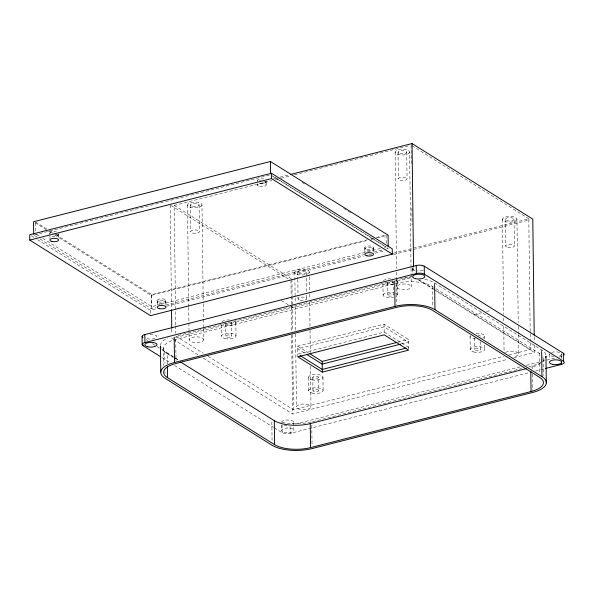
<?xml version="1.0" encoding="UTF-8"?>
<svg xmlns="http://www.w3.org/2000/svg" width="594" height="594" viewBox="0 0 594 594"><rect width="100%" height="100%" fill="white"/><g stroke="black" fill="none" stroke-linecap="round" stroke-linejoin="round"><path stroke-width="0.45" stroke-dasharray="2.97 2.23" d="M34.593 234.868L270.567 174.836M273.619 178.772L276.314 178.081M279.908 177.168L289.798 174.651M175.698 324.985L174.235 205.398L272.037 180.517M275.623 179.603L280.116 178.46M281.007 178.237L289.983 175.95M294.468 174.814L409.318 145.597M55.94 234.689L151.693 294.602L367.233 239.776M370.827 238.862L372.624 238.402M376.217 237.489L386.093 234.979L386.219 245.136M54.715 235.009L151.218 295.396L367.456 240.392M371.042 239.479L373.737 238.795M377.324 237.882L388.09 235.142M42.738 238.343L151.834 306.608L159.92 304.551M160.818 304.321L380.851 248.351M384.444 247.438L386.241 246.985L272.438 175.772M39.976 239.018L151.381 308.732L155.873 307.595M165.741 305.086L364.033 254.64M373.901 252.131L382.87 249.851M386.464 248.938L388.253 248.478L272.134 175.824M37.541 239.672L150.445 310.32L155.836 308.947M166.624 306.2L363.483 256.125M368.881 254.752L371.577 254.069M375.17 253.155L384.162 250.868M393.317 253.244L528.801 218.778L530.19 332.811M393.466 254.551L530.1 219.795M412.704 275.861L175.839 336.115L203.297 353.296M171.874 338.454L174.569 337.763M175.468 337.533L410.981 277.628M167.419 363.855L167.293 353.69A26.121 10.291 -0.7 0 1 175.75 339.434L396.228 283.345A26.121 10.291 -0.7 0 1 432.194 286.308L435.343 288.276M297.839 356.808L297.705 346.139L384.066 324.168L408.524 339.471L408.642 349.257M474.049 314.716L483.026 312.437M486.612 311.523L491.097 310.38M397.817 342.196L408.524 339.471M401.418 343.956L408.553 342.137L384.103 326.841L297.743 348.804L305.383 353.586M208.004 356.244L293.525 409.749L503.482 356.348M508.865 354.974L530.397 349.495L530.308 342.085M203.237 358.078L292.619 414.003L507.454 359.355M513.751 357.751L534.422 352.494L534.325 344.156M295.433 424.049L520.114 366.899M526.403 365.295L555.167 357.982M558.761 357.068L561.456 356.378A5.806 2.287 -0.7 0 0 561.887 356.259M312.652 421.666L521.487 368.54M528.653 366.721L532.239 365.807A29.024 11.435 -0.7 0 0 541.869 361.857M274.287 427.851L282.143 432.766A5.806 2.287 -0.7 0 0 290.139 433.427L529.202 372.609M535.491 371.012L545.374 368.495M411.894 145.634L528.801 218.778M302.116 182.432L305.257 184.392M343.711 208.457L351.559 213.365M424.851 279.321A29.024 11.435 -0.7 0 1 434.63 283.011L541.631 349.963A29.024 11.435 -0.7 0 1 545.893 355.056M436.13 288.766L539.196 353.259A26.121 10.291 -0.7 0 1 540.34 354.054M418.985 279.781L530.397 349.495M418.384 279.885L433.278 289.204M434.066 289.694L534.422 352.494M408.62 347.475L384.162 332.172L297.809 354.143L299.331 355.101M174.235 205.398L291.142 278.541M171.027 205.554L288.632 279.15M281.311 300.527L288.194 304.826M291.246 306.742L292.775 307.699M297.705 346.139L308.405 352.836M35.529 221.918L46.518 228.794M49.658 230.762L55.153 234.199M35.105 222.735L47.654 230.591M48.441 231.081L51.581 233.048M36.464 234.415L39.605 236.382M34.482 235.588L36.835 237.058M31.267 235.744L34.407 237.711M173.441 339.434L198.53 355.13M146.109 339.701L147.676 340.681M152.391 343.636L156.319 346.094M157.106 346.584L161.033 349.042M161.82 349.532L174.391 357.402M175.178 357.892L179.106 360.35M162.429 349.807A29.024 11.435 -0.7 0 0 164.798 351.648L174.235 357.558M175.022 358.048L178.17 360.023M167.293 353.69L172.802 357.135M173.589 357.633L177.524 360.09M161.917 357.536L169.78 362.451M174.495 365.407L273.5 427.361M561.568 354.247L561.62 358.694M561.456 356.378L561.479 358.382M549.383 354.21L549.45 359.541M543.102 358.895L543.31 375.512M541.631 349.963L541.654 351.633M539.196 353.259L539.441 373.574M534.229 336.746L534.273 340.451M532.239 365.807L532.283 369.141M532.343 374.146L532.543 390.815M530.204 333.739L530.294 341.156M516.958 219.312A7.254 2.859 -0.7 0 1 505.917 221.792A7.254 2.859 -0.7 0 1 506.229 216.84A7.254 2.859 -0.7 0 1 516.958 219.312L518.22 322.661M518.265 326.351L518.354 333.731M518.362 334.652L518.599 354.031M514.055 219.297A4.351 1.715 -0.7 0 1 507.462 220.812A4.351 1.715 -0.7 0 1 507.588 217.842A4.351 1.715 -0.7 0 1 514.055 219.297L514.382 246.005M505.353 219.305L505.68 245.983M502.45 219.32L503.608 314.367M503.653 318.057L503.712 322.668M503.757 326.358L504.083 353.118M484.57 336.018L484.615 339.575M484.682 344.906L484.734 349.354M480.286 341.513L480.383 349.517A2.903 1.143 -0.7 0 1 475.987 350.505A2.903 1.143 -0.7 0 1 476.076 348.522A2.903 1.143 -0.7 0 1 480.383 349.495M474.443 337.934L474.584 349.495M470.069 336.315L470.233 349.658M434.63 283.011L434.652 284.682M432.194 286.308L432.439 306.638M413.565 267.679L413.624 272.312M411.107 145.136L411.345 164.605M411.88 208.182L412.088 224.866M412.607 267.515L412.674 273.077M412.533 268.577L412.585 273.025M409.63 152.153A7.254 2.859 -0.7 0 1 398.596 154.64A7.254 2.859 -0.7 0 1 398.901 149.688A7.254 2.859 -0.7 0 1 409.63 152.153L411.033 267.493M411.048 268.421L411.271 286.872A7.254 2.859 -0.7 0 1 400.237 289.36A7.254 2.859 -0.7 0 1 400.549 284.407A7.254 2.859 -0.7 0 1 411.271 286.872M406.727 152.175L407.053 178.853A4.351 1.715 -0.7 0 1 400.46 180.331A4.351 1.715 -0.7 0 1 400.586 177.361A4.351 1.715 -0.7 0 1 407.053 178.816M398.025 152.146L398.351 178.824M397.453 281.504L397.616 294.839M395.121 152.161L396.54 268.429M396.584 272.119L396.666 278.579M396.673 279.499L396.762 286.88M396.228 283.345L396.488 304.588M393.102 281.667L393.265 295.003A2.903 1.143 -0.7 0 1 388.87 295.99A2.903 1.143 -0.7 0 1 388.951 294.008A2.903 1.143 -0.7 0 1 393.265 294.98M387.31 282.536L387.466 294.98M384.066 324.168L384.184 333.954M382.967 283.583L383.108 295.144A7.254 2.859 -0.7 0 0 393.614 297.512M373.492 247.698L373.507 249.035A4.351 1.715 -0.7 0 1 366.921 250.512A4.351 1.715 -0.7 0 1 367.047 247.542A4.351 1.715 -0.7 0 1 373.515 248.997M373.455 248.693L373.5 252.25M364.79 247.668L364.805 249.005M364.865 249.339L364.924 254.67M322.958 377.131L323.121 390.466M318.607 377.264A2.903 1.143 -0.7 0 1 314.211 378.274A2.903 1.143 -0.7 0 1 314.293 376.292A2.903 1.143 -0.7 0 1 318.607 377.264L318.77 390.629A2.903 1.143 -0.7 0 1 314.375 391.617A2.903 1.143 -0.7 0 1 314.456 389.634A2.903 1.143 -0.7 0 1 318.77 390.607M312.8 377.272L312.964 390.607M311.798 425.23L312.043 445.233M309.333 272.126A7.254 2.859 -0.7 0 1 298.299 274.614A7.254 2.859 -0.7 0 1 298.604 269.654A7.254 2.859 -0.7 0 1 309.333 272.126L309.377 275.816M309.385 276.737L309.593 293.347M309.6 294.275L309.66 298.886M309.704 302.576L309.994 326.566M310.038 330.257L310.313 352.405M310.484 366.246L310.974 406.845A7.254 2.859 -0.7 0 1 299.94 409.333A7.254 2.859 -0.7 0 1 300.252 404.38A7.254 2.859 -0.7 0 1 310.974 406.845M308.449 377.428L308.613 390.77M306.43 272.111A4.351 1.715 -0.7 0 1 299.836 273.626A4.351 1.715 -0.7 0 1 299.963 270.656A4.351 1.715 -0.7 0 1 306.43 272.111L306.66 291.461M306.712 295.144L306.756 298.819M297.728 272.119L297.802 278.556M297.817 279.477L298.017 296.035M298.032 296.955L298.054 298.797M294.824 272.134L295.129 297.052M295.136 297.973L295.196 302.584M295.24 306.281L295.53 330.271M295.574 333.962L296.465 406.853M291.929 279.032L292.129 295.723M292.144 296.651L292.233 304.069M292.241 304.989L292.56 330.947M292.604 334.66L293.525 409.749M293.763 422.371L293.859 430.368A6.096 2.398 -0.7 0 1 284.63 432.447A6.096 2.398 -0.7 0 1 284.808 428.281A6.096 2.398 -0.7 0 1 293.859 430.331M290.986 280.62L291.609 331.563M291.654 335.268L292.619 414.003M290.05 426.418L290.139 433.427M282.046 424.762L282.143 432.766M281.615 425L281.675 430.331M271.837 421.94L272.059 440.28M266.127 181.541L266.164 184.756M257.462 180.509L257.477 181.846M257.551 183.791L257.573 185.402M235.84 322.616L236.004 335.952M231.482 322.772L231.645 336.115A2.903 1.143 -0.7 0 1 227.257 337.102A2.903 1.143 -0.7 0 1 227.339 335.12A2.903 1.143 -0.7 0 1 231.653 336.093M225.698 323.648L225.846 336.093M221.354 324.695L221.495 336.256M202.005 204.967A7.254 2.859 -0.7 0 1 190.971 207.454A7.254 2.859 -0.7 0 1 191.275 202.502A7.254 2.859 -0.7 0 1 202.005 204.967L203.2 302.777M203.207 303.705L203.504 327.695M203.512 328.616L203.645 339.686A7.254 2.859 -0.7 0 1 192.612 342.174A7.254 2.859 -0.7 0 1 192.924 337.221A7.254 2.859 -0.7 0 1 203.645 339.686M199.101 204.989L199.428 231.667A4.351 1.715 -0.7 0 1 192.835 233.145A4.351 1.715 -0.7 0 1 192.961 230.175A4.351 1.715 -0.7 0 1 199.428 231.638M190.399 204.96L190.726 231.638M187.496 204.982L188.736 306.482M188.744 307.402L189.137 339.701M175.713 325.913L175.802 333.331M175.75 339.434L176.01 360.677M170.24 205.064L171.51 308.813M171.763 329.187L171.815 333.821M165.867 300.482A4.351 1.715 -0.7 0 1 159.281 301.99A4.351 1.715 -0.7 0 1 159.407 299.02A4.351 1.715 -0.7 0 1 165.867 300.482L165.897 306.846M164.798 351.648L164.939 363.32M165.043 371.658L165.058 373.329M163.387 348.062L163.602 365.614M157.165 300.482L157.18 301.819M157.239 302.153L157.291 306.601M151.693 294.602L151.834 306.608M151.218 295.396L151.381 308.732M150.445 310.32L150.512 315.652M58.502 234.355L58.568 239.686M49.837 233.323L49.851 234.66M49.918 235.885L49.963 239.441M35.543 222.847L35.655 232.076M286.843 425.794A5.806 2.287 -0.7 0 1 284.006 425.504M423.166 270.151A6.096 2.398 -0.7 0 1 417.233 270.946M414.894 270.53A6.096 2.398 -0.7 0 1 413.55 267.315M422.007 266.565A6.096 2.398 -0.7 0 1 422.356 266.661M150.052 334.348A6.096 2.398 -0.7 0 1 156.497 337.541A6.096 2.398 -0.7 0 1 146.154 338.313M281.586 422.542A6.096 2.398 -0.7 0 1 289.694 420.062A6.096 2.398 -0.7 0 1 292.211 423.901M551.559 352.428A6.096 2.398 -0.7 0 1 560.654 352.91A6.096 2.398 -0.7 0 1 557.914 356.4M554.083 356.578A6.096 2.398 -0.7 0 1 549.457 353.905M395.998 279.878A7.254 2.859 -0.7 0 1 395.574 283.524M393.451 284.177A7.254 2.859 -0.7 0 1 383.717 283.004M383.345 280.784A7.254 2.859 -0.7 0 1 390.377 278.794M395.73 293.013A7.254 2.859 -0.7 0 1 395.738 296.859M383.108 295.107A7.254 2.859 -0.7 0 1 393.436 292.374M391.981 280.732A2.903 1.143 -0.7 0 1 391.981 282.536A2.903 1.143 -0.7 0 1 387.54 282.143M476.039 333.368A7.254 2.859 -0.7 0 1 483.672 334.719A7.254 2.859 -0.7 0 1 482.692 338.031M475.66 338.966A7.254 2.859 -0.7 0 1 470.255 335.588M478.185 335.068A2.903 1.143 -0.7 0 1 480.19 336.323M234.756 321.198A7.254 2.859 -0.7 0 1 232.677 325.081A7.254 2.859 -0.7 0 1 222.787 324.547M222.008 321.621A7.254 2.859 -0.7 0 1 229.507 319.921M230.94 322.074A2.903 1.143 -0.7 0 1 229.744 323.804A2.903 1.143 -0.7 0 1 225.742 323.017M505.524 352.391A7.254 2.859 -0.7 0 1 517.322 352.353A7.254 2.859 -0.7 0 1 513.32 356.764M542.701 356.823A26.121 10.291 -0.7 0 1 542.901 359.949M540.651 363.023A26.121 10.291 -0.7 0 1 530.746 367.515M311.011 422.074A29.024 11.435 -0.7 0 1 281.571 422.297M544.371 359.712A29.024 11.435 -0.7 0 1 543.25 360.81M403.43 278.215A29.024 11.435 -0.7 0 1 410.662 277.851M160.454 345.396A29.024 11.435 -0.7 0 1 167.983 337.904M265.741 181.222A4.351 1.715 -0.7 0 1 262.051 182.232M257.618 181.022A4.351 1.715 -0.7 0 1 259.021 179.24A4.351 1.715 -0.7 0 1 263.691 178.957M58.242 233.925A4.351 1.715 -0.7 0 1 55.042 235.016M49.993 233.836A4.351 1.715 -0.7 0 1 51.515 232.016A4.351 1.715 -0.7 0 1 56.341 231.823M58.064 233.836A4.351 1.715 -0.7 0 1 57.121 235.922A4.351 1.715 -0.7 0 1 51.789 236.13M52.465 233.123A4.351 1.715 -0.7 0 1 53.349 233.004M265.822 181.133A4.351 1.715 -0.7 0 1 263.988 183.323A4.351 1.715 -0.7 0 1 258.301 182.9M259.541 180.428A4.351 1.715 -0.7 0 1 261.286 180.16M311.924 379.759A7.254 2.859 -0.7 0 0 322.958 377.272A7.254 2.859 -0.7 0 0 312.229 374.807A7.254 2.859 -0.7 0 0 311.924 379.759M312.088 393.094A7.254 2.859 -0.7 0 0 323.121 390.614A7.254 2.859 -0.7 0 0 312.392 388.142A7.254 2.859 -0.7 0 0 312.088 393.094M473.7 351.982A7.254 2.859 -0.7 0 0 484.734 349.502A7.254 2.859 -0.7 0 0 474.012 347.03A7.254 2.859 -0.7 0 0 473.7 351.982M224.97 338.58A7.254 2.859 -0.7 0 0 236.004 336.1A7.254 2.859 -0.7 0 0 225.274 333.628A7.254 2.859 -0.7 0 0 224.97 338.58M507.788 247.49A4.351 1.715 -0.7 0 0 514.382 245.975A4.351 1.715 -0.7 0 0 507.915 244.513A4.351 1.715 -0.7 0 0 507.788 247.49M192.508 206.467A4.351 1.715 -0.7 0 0 199.101 204.96A4.351 1.715 -0.7 0 0 192.634 203.497A4.351 1.715 -0.7 0 0 192.508 206.467M300.163 300.304A4.351 1.715 -0.7 0 0 306.756 298.789A4.351 1.715 -0.7 0 0 300.289 297.334A4.351 1.715 -0.7 0 0 300.163 300.304M400.133 153.653A4.351 1.715 -0.7 0 0 406.727 152.146A4.351 1.715 -0.7 0 0 400.259 150.683A4.351 1.715 -0.7 0 0 400.133 153.653M366.906 249.176A4.351 1.715 -0.7 0 0 373.492 247.668A4.351 1.715 -0.7 0 0 367.025 246.206A4.351 1.715 -0.7 0 0 366.906 249.176M159.296 303.326A4.351 1.715 -0.7 0 0 165.889 301.811A4.351 1.715 -0.7 0 0 159.422 300.356A4.351 1.715 -0.7 0 0 159.296 303.326M259.63 186.575A4.351 1.715 -0.7 0 0 266.223 185.061A4.351 1.715 -0.7 0 0 259.756 183.598A4.351 1.715 -0.7 0 0 259.63 186.575"/><path stroke-width="0.89" d="M388.231 246.703L388.09 235.142L270.404 161.501L33.531 221.755L33.687 234.207M271.51 173.255L29.7 234.764L29.767 240.102L150.512 315.652L392.315 254.143L392.255 248.812L271.51 173.255L271.569 178.594L392.315 254.143M29.767 240.102L271.569 178.594M290.696 174.428L412.05 143.555L532.796 219.112L534.206 334.897M142.961 337.734A5.806 2.287 -0.7 0 1 144.839 334.563L416.253 265.525A5.806 2.287 -0.7 0 1 424.25 266.179L563.335 353.215A5.806 2.287 -0.7 0 1 563.884 355.16M160.35 356.556L143.057 345.738A5.806 2.287 -0.7 0 1 144.936 342.567L416.357 273.53A5.806 2.287 -0.7 0 1 424.346 274.183L563.431 361.211A5.806 2.287 -0.7 0 1 561.553 364.382L545.374 368.495M174.51 362.488L394.995 306.4A29.024 11.435 -0.7 0 1 434.957 309.689L541.958 376.641A29.024 11.435 -0.7 0 1 532.566 392.486L312.08 448.567A29.024 11.435 -0.7 0 1 272.126 445.285L165.125 378.326A29.024 11.435 -0.7 0 1 174.51 362.488L174.205 337.481M309.934 353.786L322.163 361.442L396.918 342.426M400.519 344.186L322.193 364.107L306.912 354.544M405.947 348.151L322.26 369.446L300.096 355.576M322.297 372.111L408.65 350.141L384.199 334.838L297.839 356.808L322.297 372.111L322.163 361.442M180.673 362.058L274.294 420.641A26.121 10.291 -0.7 0 0 310.261 423.604L526.262 368.659M310.551 447.609L531.036 391.535A26.121 10.298 -0.7 0 0 539.486 377.272L432.484 310.328A26.121 10.291 -0.7 0 0 396.525 307.358L176.039 363.446A26.121 10.298 -0.7 0 0 167.59 377.717L274.591 444.661A26.121 10.291 -0.7 0 0 310.551 447.609L310.261 423.604M563.335 353.215L563.431 361.211M561.516 361.382L561.538 362.882M561.538 363.38L561.553 364.382M546.302 382.9L545.975 356.222A29.024 11.435 -0.7 0 1 545.745 357.395M541.654 351.633L541.958 376.641M530.791 371.213L531.036 391.535M434.652 284.682L434.957 309.689M424.25 266.179L424.346 274.183M416.253 265.525L416.357 273.53M412.05 143.555L413.558 266.751M394.691 281.393L394.995 306.4M274.294 420.641L274.591 444.661M270.404 161.501L270.56 173.953M171.525 309.734L171.748 328.259M167.456 366.624L167.59 377.717M160.462 346.317L160.781 372.074M144.839 334.563L144.936 342.567M143.05 344.735L143.057 345.738M142.092 336.486L142.189 344.483M160.9 347.69A29.024 11.435 -0.7 0 1 160.536 346.554M552.435 364.322A6.096 2.398 -0.7 0 0 561.664 362.206A6.096 2.398 -0.7 0 0 552.613 360.157A6.096 2.398 -0.7 0 0 552.435 364.322M147.787 346.814A6.096 2.398 -0.7 0 0 157.016 344.698A6.096 2.398 -0.7 0 0 147.958 342.656A6.096 2.398 -0.7 0 0 147.787 346.814M415.592 278.69A6.096 2.398 -0.7 0 0 424.814 276.574A6.096 2.398 -0.7 0 0 415.763 274.532A6.096 2.398 -0.7 0 0 415.592 278.69M52.034 241.506A4.351 1.715 -0.7 0 0 58.62 239.991A4.351 1.715 -0.7 0 0 52.161 238.528A4.351 1.715 -0.7 0 0 52.034 241.506M159.363 308.665A4.351 1.715 -0.7 0 0 165.949 307.15A4.351 1.715 -0.7 0 0 159.482 305.687A4.351 1.715 -0.7 0 0 159.363 308.665M366.988 255.843A4.351 1.715 -0.7 0 0 373.574 254.336A4.351 1.715 -0.7 0 0 367.107 252.873A4.351 1.715 -0.7 0 0 366.988 255.843"/></g></svg>
